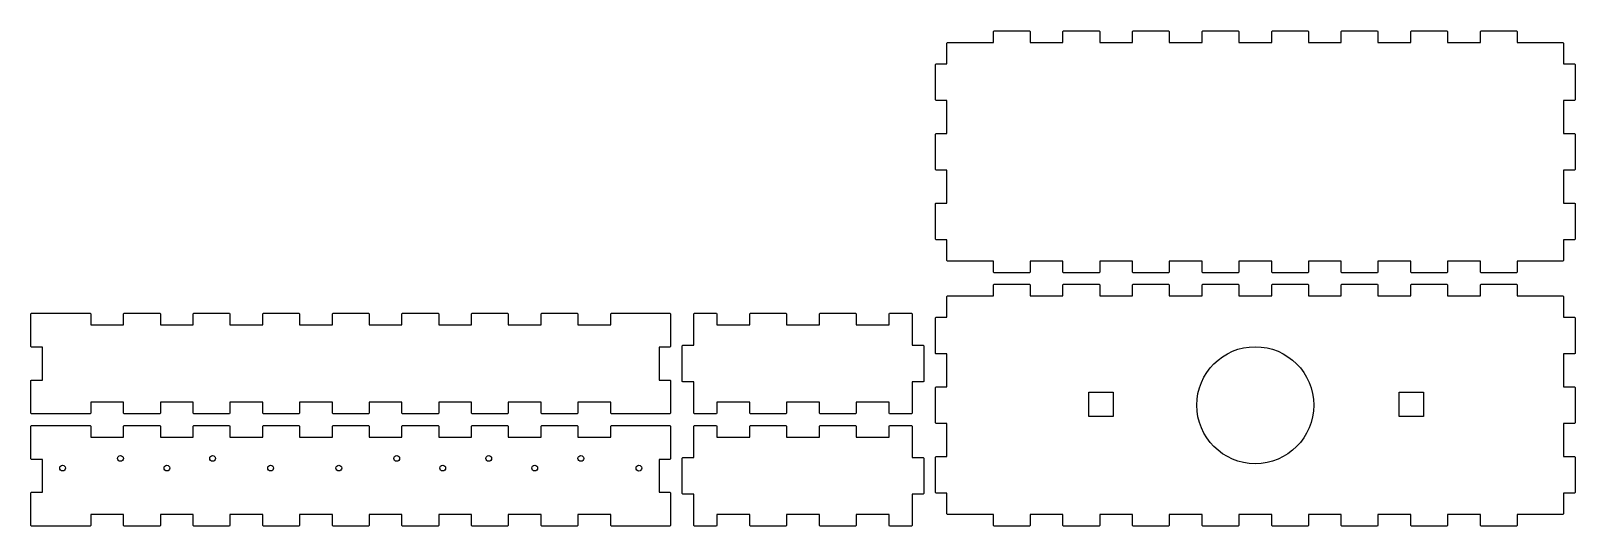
# Model space of a CAD drawing. Header units: millimetres. Extents: x 0 to 400, y 3 to 131.
import ezdxf

# ---------------------------------------------------------------- set-up
doc = ezdxf.new("R2010")
doc.units = ezdxf.units.MM
doc.layers.get('0').update_dxf_attribs({"linetype": 'CONTINUOUS'})

msp = doc.modelspace()

# ---------------------------------------------------------------- linework, layer by layer
for points in [[(276.5, 68.65), (276.35, 68.5), (267.15, 68.5), (267, 68.65), (267, 71.5), (258.5, 71.5), (258.5, 68.65), (258.35, 68.5), (249.15, 68.5), (249, 68.65), (249, 71.5), (237.15, 71.5), (237, 71.65), (237, 77), (234.15, 77), (234, 77.15), (234, 86.35), (234.15, 86.5), (237, 86.5), (237, 95), (234.15, 95), (234, 95.15), (234, 104.35), (234.15, 104.5), (237, 104.5), (237, 113), (234.15, 113), (234, 113.15), (234, 122.35), (234.15, 122.5), (237, 122.5), (237, 127.85), (237.15, 128), (249, 128), (249, 130.85), (249.15, 131), (258.35, 131), (258.5, 130.85), (258.5, 128), (267, 128), (267, 130.85), (267.15, 131), (276.35, 131), (276.5, 130.85), (276.5, 128), (285, 128), (285, 130.85), (285.15, 131), (294.35, 131), (294.5, 130.85), (294.5, 128), (303, 128), (303, 130.85), (303.15, 131), (312.35, 131), (312.5, 130.85), (312.5, 128), (321, 128), (321, 130.85), (321.15, 131), (330.35, 131), (330.5, 130.85), (330.5, 128), (339, 128), (339, 130.85), (339.15, 131), (348.35, 131), (348.5, 130.85), (348.5, 128), (357, 128), (357, 130.85), (357.15, 131), (366.35, 131), (366.5, 130.85), (366.5, 128), (375, 128), (375, 130.85), (375.15, 131), (384.35, 131), (384.5, 130.85), (384.5, 128), (396.35, 128), (396.5, 127.85), (396.5, 122.5), (399.35, 122.5), (399.5, 122.35), (399.5, 113.15), (399.35, 113), (396.5, 113), (396.5, 104.5), (399.35, 104.5), (399.5, 104.35), (399.5, 95.15), (399.35, 95), (396.5, 95), (396.5, 86.5), (399.35, 86.5), (399.5, 86.35), (399.5, 77.15), (399.35, 77), (396.5, 77), (396.5, 71.65), (396.35, 71.5), (384.5, 71.5), (384.5, 68.65), (384.35, 68.5), (375.15, 68.5), (375, 68.65), (375, 71.5), (366.5, 71.5), (366.5, 68.65), (366.35, 68.5), (357.15, 68.5), (357, 68.65), (357, 71.5), (348.5, 71.5), (348.5, 68.65), (348.35, 68.5), (339.15, 68.5), (339, 68.65), (339, 71.5), (330.5, 71.5), (330.5, 68.65), (330.35, 68.5), (321.15, 68.5), (321, 68.65), (321, 71.5), (312.5, 71.5), (312.5, 68.65), (312.35, 68.5), (303.15, 68.5), (303, 68.65), (303, 71.5), (294.5, 71.5), (294.5, 68.65), (294.35, 68.5), (285.15, 68.5), (285, 68.65), (285, 71.5), (276.5, 71.5)], [(276.5, 3.15), (276.35, 3), (267.15, 3), (267, 3.15), (267, 6), (258.5, 6), (258.5, 3.15), (258.35, 3), (249.15, 3), (249, 3.15), (249, 6), (237.15, 6), (237, 6.15), (237, 11.5), (234.15, 11.5), (234, 11.65), (234, 20.85), (234.15, 21), (237, 21), (237, 29.5), (234.15, 29.5), (234, 29.65), (234, 38.85), (234.15, 39), (237, 39), (237, 47.5), (234.15, 47.5), (234, 47.65), (234, 56.85), (234.15, 57), (237, 57), (237, 62.35), (237.15, 62.5), (249, 62.5), (249, 65.35), (249.15, 65.5), (258.35, 65.5), (258.5, 65.35), (258.5, 62.5), (267, 62.5), (267, 65.35), (267.15, 65.5), (276.35, 65.5), (276.5, 65.35), (276.5, 62.5), (285, 62.5), (285, 65.35), (285.15, 65.5), (294.35, 65.5), (294.5, 65.35), (294.5, 62.5), (303, 62.5), (303, 65.35), (303.15, 65.5), (312.35, 65.5), (312.5, 65.35), (312.5, 62.5), (321, 62.5), (321, 65.35), (321.15, 65.5), (330.35, 65.5), (330.5, 65.35), (330.5, 62.5), (339, 62.5), (339, 65.35), (339.15, 65.5), (348.35, 65.5), (348.5, 65.35), (348.5, 62.5), (357, 62.5), (357, 65.35), (357.15, 65.5), (366.35, 65.5), (366.5, 65.35), (366.5, 62.5), (375, 62.5), (375, 65.35), (375.15, 65.5), (384.35, 65.5), (384.5, 65.35), (384.5, 62.5), (396.35, 62.5), (396.5, 62.35), (396.5, 57), (399.35, 57), (399.5, 56.85), (399.5, 47.65), (399.35, 47.5), (396.5, 47.5), (396.5, 39), (399.35, 39), (399.5, 38.85), (399.5, 29.65), (399.35, 29.5), (396.5, 29.5), (396.5, 21), (399.35, 21), (399.5, 20.85), (399.5, 11.65), (399.35, 11.5), (396.5, 11.5), (396.5, 6.15), (396.35, 6), (384.5, 6), (384.5, 3.15), (384.35, 3), (375.15, 3), (375, 3.15), (375, 6), (366.5, 6), (366.5, 3.15), (366.35, 3), (357.15, 3), (357, 3.15), (357, 6), (348.5, 6), (348.5, 3.15), (348.35, 3), (339.15, 3), (339, 3.15), (339, 6), (330.5, 6), (330.5, 3.15), (330.35, 3), (321.15, 3), (321, 3.15), (321, 6), (312.5, 6), (312.5, 3.15), (312.35, 3), (303.15, 3), (303, 3.15), (303, 6), (294.5, 6), (294.5, 3.15), (294.35, 3), (285.15, 3), (285, 3.15), (285, 6), (276.5, 6)], [(15.5, 35), (15.5, 32.15), (15.35, 32), (0.15, 32), (0, 32.15), (0, 40.6), (0.15, 40.75), (3, 40.75), (3, 49.25), (0.15, 49.25), (0, 49.4), (0, 57.85), (0.15, 58), (15.35, 58), (15.5, 57.85), (15.5, 55), (24, 55), (24, 57.85), (24.15, 58), (33.35, 58), (33.5, 57.85), (33.5, 55), (42, 55), (42, 57.85), (42.15, 58), (51.35, 58), (51.5, 57.85), (51.5, 55), (60, 55), (60, 57.85), (60.15, 58), (69.35, 58), (69.5, 57.85), (69.5, 55), (78, 55), (78, 57.85), (78.15, 58), (87.35, 58), (87.5, 57.85), (87.5, 55), (96, 55), (96, 57.85), (96.15, 58), (105.35, 58), (105.5, 57.85), (105.5, 55), (114, 55), (114, 57.85), (114.15, 58), (123.35, 58), (123.5, 57.85), (123.5, 55), (132, 55), (132, 57.85), (132.15, 58), (141.35, 58), (141.5, 57.85), (141.5, 55), (150, 55), (150, 57.85), (150.15, 58), (165.35, 58), (165.5, 57.85), (165.5, 49.4), (165.35, 49.25), (162.5, 49.25), (162.5, 40.75), (165.35, 40.75), (165.5, 40.6), (165.5, 32.15), (165.35, 32), (150.15, 32), (150, 32.15), (150, 35), (141.5, 35), (141.5, 32.15), (141.35, 32), (132.15, 32), (132, 32.15), (132, 35), (123.5, 35), (123.5, 32.15), (123.35, 32), (114.15, 32), (114, 32.15), (114, 35), (105.5, 35), (105.5, 32.15), (105.35, 32), (96.15, 32), (96, 32.15), (96, 35), (87.5, 35), (87.5, 32.15), (87.35, 32), (78.15, 32), (78, 32.15), (78, 35), (69.5, 35), (69.5, 32.15), (69.35, 32), (60.15, 32), (60, 32.15), (60, 35), (51.5, 35), (51.5, 32.15), (51.35, 32), (42.15, 32), (42, 32.15), (42, 35), (33.5, 35), (33.5, 32.15), (33.35, 32), (24.15, 32), (24, 32.15), (24, 35)], [(195.5, 32.15), (195.35, 32), (186.15, 32), (186, 32.15), (186, 35), (177.5, 35), (177.5, 32.15), (177.35, 32), (171.65, 32), (171.5, 32.15), (171.5, 40.25), (168.65, 40.25), (168.5, 40.4), (168.5, 49.6), (168.65, 49.75), (171.5, 49.75), (171.5, 57.85), (171.65, 58), (177.35, 58), (177.5, 57.85), (177.5, 55), (186, 55), (186, 57.85), (186.15, 58), (195.35, 58), (195.5, 57.85), (195.5, 55), (204, 55), (204, 57.85), (204.15, 58), (213.35, 58), (213.5, 57.85), (213.5, 55), (222, 55), (222, 57.85), (222.15, 58), (227.85, 58), (228, 57.85), (228, 49.75), (230.85, 49.75), (231, 49.6), (231, 40.4), (230.85, 40.25), (228, 40.25), (228, 32.15), (227.85, 32), (222.15, 32), (222, 32.15), (222, 35), (213.5, 35), (213.5, 32.15), (213.35, 32), (204.15, 32), (204, 32.15), (204, 35), (195.5, 35)], [(273.72, 37.65), (280.02, 37.65), (280.02, 31.35), (273.72, 31.35)], [(353.97, 31.35), (353.97, 37.65), (360.28, 37.65), (360.28, 31.35)], [(150, 6), (141.5, 6), (141.5, 3.15), (141.35, 3), (132.15, 3), (132, 3.15), (132, 6), (123.5, 6), (123.5, 3.15), (123.35, 3), (114.15, 3), (114, 3.15), (114, 6), (105.5, 6), (105.5, 3.15), (105.35, 3), (96.15, 3), (96, 3.15), (96, 6), (87.5, 6), (87.5, 3.15), (87.35, 3), (78.15, 3), (78, 3.15), (78, 6), (69.5, 6), (69.5, 3.15), (69.35, 3), (60.15, 3), (60, 3.15), (60, 6), (51.5, 6), (51.5, 3.15), (51.35, 3), (42.15, 3), (42, 3.15), (42, 6), (33.5, 6), (33.5, 3.15), (33.35, 3), (24.15, 3), (24, 3.15), (24, 6), (15.5, 6), (15.5, 3.15), (15.35, 3), (0.15, 3), (0, 3.15), (0, 11.6), (0.15, 11.75), (3, 11.75), (3, 20.25), (0.15, 20.25), (0, 20.4), (0, 28.85), (0.15, 29), (15.35, 29), (15.5, 28.85), (15.5, 26), (24, 26), (24, 28.85), (24.15, 29), (33.35, 29), (33.5, 28.85), (33.5, 26), (42, 26), (42, 28.85), (42.15, 29), (51.35, 29), (51.5, 28.85), (51.5, 26), (60, 26), (60, 28.85), (60.15, 29), (69.35, 29), (69.5, 28.85), (69.5, 26), (78, 26), (78, 28.85), (78.15, 29), (87.35, 29), (87.5, 28.85), (87.5, 26), (96, 26), (96, 28.85), (96.15, 29), (105.35, 29), (105.5, 28.85), (105.5, 26), (114, 26), (114, 28.85), (114.15, 29), (123.35, 29), (123.5, 28.85), (123.5, 26), (132, 26), (132, 28.85), (132.15, 29), (141.35, 29), (141.5, 28.85), (141.5, 26), (150, 26), (150, 28.85), (150.15, 29), (165.35, 29), (165.5, 28.85), (165.5, 20.4), (165.35, 20.25), (162.5, 20.25), (162.5, 11.75), (165.35, 11.75), (165.5, 11.6), (165.5, 3.15), (165.35, 3), (150.15, 3), (150, 3.15)], [(222, 28.85), (222.15, 29), (227.85, 29), (228, 28.85), (228, 20.75), (230.85, 20.75), (231, 20.6), (231, 11.4), (230.85, 11.25), (228, 11.25), (228, 3.15), (227.85, 3), (222.15, 3), (222, 3.15), (222, 6), (213.5, 6), (213.5, 3.15), (213.35, 3), (204.15, 3), (204, 3.15), (204, 6), (195.5, 6), (195.5, 3.15), (195.35, 3), (186.15, 3), (186, 3.15), (186, 6), (177.5, 6), (177.5, 3.15), (177.35, 3), (171.65, 3), (171.5, 3.15), (171.5, 11.25), (168.65, 11.25), (168.5, 11.4), (168.5, 20.6), (168.65, 20.75), (171.5, 20.75), (171.5, 28.85), (171.65, 29), (177.35, 29), (177.5, 28.85), (177.5, 26), (186, 26), (186, 28.85), (186.15, 29), (195.35, 29), (195.5, 28.85), (195.5, 26), (204, 26), (204, 28.85), (204.15, 29), (213.35, 29), (213.5, 28.85), (213.5, 26), (222, 26)]]:
    msp.add_lwpolyline(points, close=True)
for centre, radius in [((316.75, 34.25), 15.12), ((23.17, 20.5), 0.75), ((47.01, 20.5), 0.75), ((94.64, 20.5), 0.75), ((118.45, 20.5), 0.75), ((142.29, 20.5), 0.75), ((8.2, 18), 0.75), ((35.2, 18), 0.75), ((62.03, 18), 0.75), ((79.66, 18), 0.75), ((106.54, 18), 0.75), ((130.34, 18), 0.75), ((157.3, 17.99), 0.75)]:
    msp.add_circle(centre, radius)

doc.saveas('drawing.dxf')
